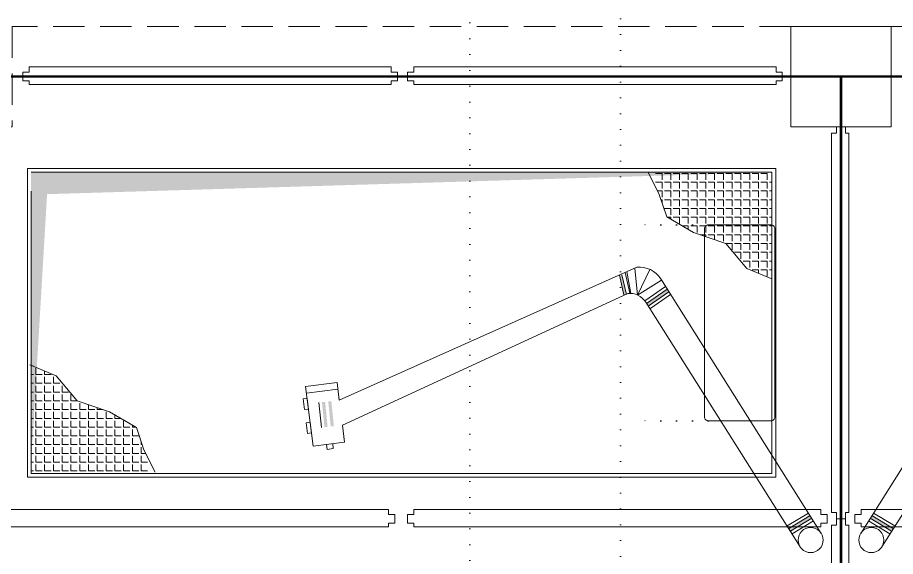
# Model space of a CAD drawing. Header units: metres. Extents: x -13933 to 152404, y -7861 to 21912.
# Drawn here: x 1644 to 2343, y 6048 to 6477 of the extents above; entities that cross this region are included whole.
import ezdxf

# ---------------------------------------------------------------- set-up
doc = ezdxf.new("R2010")
doc.units = ezdxf.units.M
doc.header["$LTSCALE"] = 100
doc.header["$MEASUREMENT"] = 0
for name, pattern in [('ACAD_ISO05W100', [33, 24, -3, 0, -3, 0, -3]), ('DOT2', [0.125, 0, -0.125]), ('HIDDEN', [0.375, 0.25, -0.125])]:
    doc.linetypes.add(name, pattern=pattern)
doc.layers.get('0').update_dxf_attribs({"color": 9, "lineweight": 9})
for name, color, linetype, lineweight in [('01', 9, 'Continuous', 9), ('06D', 9, 'Continuous', 9), ('10', 9, 'Continuous', 9), ('20', 9, 'DOT2', 9), ('bakırcı ekipman', 252, 'ACAD_ISO05W100', 9)]:
    doc.layers.add(name, color=color, linetype=linetype, lineweight=lineweight)

# ---------------------------------------------------------------- blocks, each defined once
blk = doc.blocks.new('p-kolon_80x80')
blk.add_lwpolyline([(-40, -40), (40, -40), (40, 40), (-40, 40)], close=True)
blk = doc.blocks.new('2.bod.sitatik')
at = {"layer": '01'}
blk.add_blockref('p-kolon_80x80', (2300, -2200), dxfattribs=at)
blk = doc.blocks.new('p-işyeri')
at = {"color": 0, "const_width": 2}
blk.add_lwpolyline([(200, 0), (200, 700), (-200, 700), (-200, 0)], close=True, dxfattribs=at)
blk = doc.blocks.new('p-mekanik_boyahane_mahal9')
for points in [[(124.49, 161.08), (122.49, 161.28), (118.82, 145.57), (120.83, 145.37)], [(124.49, 161.08), (122.49, 161.28), (118.82, 145.57), (120.83, 145.37)], [(101.69, 136.35), (103.01, 138.47), (86.46, 149.73), (85.13, 147.61)], [(101.69, 136.35), (103.01, 138.47), (86.46, 149.73), (85.13, 147.61)], [(-11.67, -43.07), (-10.35, -40.95), (-27.46, -30.6), (-28.79, -32.72)], [(-11.67, -43.07), (-10.35, -40.95), (-27.46, -30.6), (-28.79, -32.72)], [(-11.67, -43.07), (-10.35, -40.95), (-27.46, -30.6), (-28.79, -32.72)]]:
    blk.add_hatch(color=256).paths.add_polyline_path(points)
h = blk.add_hatch(color=256)
h.paths.add_polyline_path([(356.89, 40.18), (359.38, 39.93), (361.35, 59.83), (358.86, 60.08)])
h.paths.add_polyline_path([(351.91, 40.67), (354.4, 40.42), (356.37, 60.33), (353.88, 60.57)])
h = blk.add_hatch(color=256)
h.paths.add_polyline_path([(356.89, 40.18), (359.38, 39.93), (361.35, 59.83), (358.86, 60.08)])
h.paths.add_polyline_path([(351.91, 40.67), (354.4, 40.42), (356.37, 60.33), (353.88, 60.57)])
for p, q in [((0, 246), (596, 246)), ((0, 3), (0, 246)), ((596, 246), (596, 0)), ((3, 243), (593, 243)), ((3, 3), (3, 243)), ((6.73, 242.09), (6.73, 237.01)), ((6.73, 242.09), (11.81, 242.09)), ((13.72, 242.09), (13.72, 237.01)), ((13.72, 242.09), (18.8, 242.09)), ((20.7, 242.09), (20.7, 237.01)), ((20.7, 242.09), (25.78, 242.09)), ((27.69, 242.09), (27.69, 237.01)), ((27.69, 242.09), (32.77, 242.09)), ((34.67, 242.09), (34.67, 237.01)), ((34.67, 242.09), (39.75, 242.09)), ((41.66, 242.09), (41.66, 237.01)), ((41.66, 242.09), (46.74, 242.09)), ((48.64, 242.09), (48.64, 237.01)), ((48.64, 242.09), (53.72, 242.09)), ((55.63, 242.09), (55.63, 237.01)), ((55.63, 242.09), (60.71, 242.09)), ((62.61, 242.09), (62.61, 237.01)), ((62.61, 242.09), (67.69, 242.09)), ((69.6, 242.09), (69.6, 237.01)), ((69.6, 242.09), (74.68, 242.09)), ((76.58, 242.09), (76.58, 237.01)), ((76.58, 242.09), (81.66, 242.09)), ((83.57, 242.09), (83.57, 237.01)), ((83.57, 242.09), (88.65, 242.09)), ((90.55, 242.09), (90.55, 237.01)), ((90.55, 242.09), (95.63, 242.09)), ((101.69, 243), (92.77, 225.37)), ((3, 235.1), (4.83, 235.1)), ((6.73, 235.1), (6.73, 230.02)), ((6.73, 235.1), (11.81, 235.1)), ((13.72, 235.1), (13.72, 230.02)), ((13.72, 235.1), (18.8, 235.1)), ((20.7, 235.1), (20.7, 230.02)), ((20.7, 235.1), (25.78, 235.1)), ((27.69, 235.1), (27.69, 230.02)), ((27.69, 235.1), (32.77, 235.1)), ((34.67, 235.1), (34.67, 230.02)), ((34.67, 235.1), (39.75, 235.1)), ((41.66, 235.1), (41.66, 230.02)), ((41.66, 235.1), (46.74, 235.1)), ((48.64, 235.1), (48.64, 230.02)), ((48.64, 235.1), (53.72, 235.1)), ((55.63, 235.1), (55.63, 230.02)), ((55.63, 235.1), (60.71, 235.1)), ((62.61, 235.1), (62.61, 230.02)), ((62.61, 235.1), (67.69, 235.1)), ((69.6, 235.1), (69.6, 230.02)), ((69.6, 235.1), (74.68, 235.1)), ((76.58, 235.1), (76.58, 230.02)), ((76.58, 235.1), (81.66, 235.1)), ((83.57, 235.1), (83.57, 230.02)), ((83.57, 235.1), (88.65, 235.1)), ((90.55, 235.1), (90.55, 230.02)), ((90.55, 235.1), (95.63, 235.1)), ((3, 228.12), (4.83, 228.12)), ((6.73, 228.12), (6.73, 223.04)), ((6.73, 228.12), (11.81, 228.12)), ((13.72, 228.12), (13.72, 223.04)), ((13.72, 228.12), (18.8, 228.12)), ((20.7, 228.12), (20.7, 223.04)), ((20.7, 228.12), (25.78, 228.12)), ((27.69, 228.12), (27.69, 223.04)), ((27.69, 228.12), (32.77, 228.12)), ((34.67, 228.12), (34.67, 223.04)), ((34.67, 228.12), (39.75, 228.12)), ((41.66, 228.12), (41.66, 223.04)), ((41.66, 228.12), (46.74, 228.12)), ((48.64, 228.12), (48.64, 223.04)), ((48.64, 228.12), (53.72, 228.12)), ((55.63, 228.12), (55.63, 223.04)), ((55.63, 228.12), (60.71, 228.12)), ((62.61, 228.12), (62.61, 223.04)), ((62.61, 228.12), (67.69, 228.12)), ((69.6, 228.12), (69.6, 223.04)), ((69.6, 228.12), (74.68, 228.12)), ((76.58, 228.12), (76.58, 223.04)), ((76.58, 228.12), (81.66, 228.12)), ((83.57, 228.12), (83.57, 223.04)), ((83.57, 228.12), (88.65, 228.12)), ((92.77, 225.37), (86.77, 207.36)), ((90.55, 228.12), (90.55, 223.04)), ((90.55, 228.12), (94.23, 228.12)), ((593, 228), (593, 3)), ((3, 221.13), (4.83, 221.13)), ((6.73, 221.13), (6.73, 216.05)), ((6.73, 221.13), (11.81, 221.13)), ((13.72, 221.13), (13.72, 216.05)), ((13.72, 221.13), (18.8, 221.13)), ((20.7, 221.13), (20.7, 216.05)), ((20.7, 221.13), (25.78, 221.13)), ((27.69, 221.13), (27.69, 216.05)), ((27.69, 221.13), (32.77, 221.13)), ((34.67, 221.13), (34.67, 216.05)), ((34.67, 221.13), (39.75, 221.13)), ((41.66, 221.13), (41.66, 216.05)), ((41.66, 221.13), (46.74, 221.13)), ((48.64, 221.13), (48.64, 216.05)), ((48.64, 221.13), (53.72, 221.13)), ((55.63, 221.13), (55.63, 216.05)), ((55.63, 221.13), (60.71, 221.13)), ((62.61, 221.13), (62.61, 216.05)), ((62.61, 221.13), (67.69, 221.13)), ((69.6, 221.13), (69.6, 216.05)), ((69.6, 221.13), (74.68, 221.13)), ((76.58, 221.13), (76.58, 216.05)), ((76.58, 221.13), (81.66, 221.13)), ((83.57, 221.13), (83.57, 216.05)), ((83.57, 221.13), (88.65, 221.13)), ((90.55, 221.13), (90.55, 218.72)), ((90.55, 221.13), (91.36, 221.13)), ((3, 214.15), (4.83, 214.15)), ((6.73, 214.15), (6.73, 209.07)), ((6.73, 214.15), (11.81, 214.15)), ((13.72, 214.15), (13.72, 209.07)), ((13.72, 214.15), (18.8, 214.15)), ((20.7, 214.15), (20.7, 209.07)), ((20.7, 214.15), (25.78, 214.15)), ((27.69, 214.15), (27.69, 209.07)), ((27.69, 214.15), (32.77, 214.15)), ((34.67, 214.15), (34.67, 209.07)), ((34.67, 214.15), (39.75, 214.15)), ((41.66, 214.15), (41.66, 209.07)), ((41.66, 214.15), (46.74, 214.15)), ((48.64, 214.15), (48.64, 209.07)), ((48.64, 214.15), (53.72, 214.15)), ((55.63, 214.15), (55.63, 209.07)), ((55.63, 214.15), (60.71, 214.15)), ((62.61, 214.15), (62.61, 209.07)), ((62.61, 214.15), (67.69, 214.15)), ((69.6, 214.15), (69.6, 209.07)), ((69.6, 214.15), (74.68, 214.15)), ((76.58, 214.15), (76.58, 209.07)), ((76.58, 214.15), (81.66, 214.15)), ((83.57, 214.15), (83.57, 209.07)), ((83.57, 214.15), (88.65, 214.15)), ((3, 207.16), (4.83, 207.16)), ((6.73, 207.16), (6.73, 202.08)), ((6.73, 207.16), (11.81, 207.16)), ((13.72, 207.16), (13.72, 202.08)), ((13.72, 207.16), (18.8, 207.16)), ((20.7, 207.16), (20.7, 202.08)), ((20.7, 207.16), (25.78, 207.16)), ((27.69, 207.16), (27.69, 202.08)), ((27.69, 207.16), (32.77, 207.16)), ((34.67, 207.16), (34.67, 202.08)), ((34.67, 207.16), (39.75, 207.16)), ((41.66, 207.16), (41.66, 202.08)), ((41.66, 207.16), (46.74, 207.16)), ((48.64, 207.16), (48.64, 202.08)), ((48.64, 207.16), (53.72, 207.16)), ((55.63, 207.16), (55.63, 202.08)), ((55.63, 207.16), (60.71, 207.16)), ((62.61, 207.16), (62.61, 202.08)), ((62.61, 207.16), (67.69, 207.16)), ((86.77, 207.36), (65.34, 194.93)), ((69.6, 207.16), (69.6, 202.08)), ((69.6, 207.16), (74.68, 207.16)), ((76.58, 207.16), (76.58, 202.08)), ((76.58, 207.16), (81.66, 207.16)), ((83.57, 207.16), (83.57, 205.5)), ((83.57, 207.16), (86.42, 207.16)), ((3, 200.18), (4.83, 200.18)), ((6.73, 200.18), (6.73, 195.1)), ((6.73, 200.18), (11.81, 200.18)), ((13.72, 200.18), (13.72, 195.1)), ((13.72, 200.18), (18.8, 200.18)), ((20.7, 200.18), (20.7, 195.1)), ((20.7, 200.18), (25.78, 200.18)), ((27.69, 200.18), (27.69, 195.1)), ((27.69, 200.18), (32.77, 200.18)), ((34.67, 200.18), (34.67, 195.1)), ((34.67, 200.18), (39.75, 200.18)), ((41.66, 200.18), (41.66, 195.1)), ((41.66, 200.18), (46.74, 200.18)), ((48.64, 200.18), (48.64, 195.1)), ((48.64, 200.18), (53.72, 200.18)), ((55.63, 200.18), (55.63, 195.1)), ((55.63, 200.18), (60.71, 200.18)), ((62.61, 200.18), (62.61, 195.1)), ((62.61, 200.18), (67.69, 200.18)), ((69.6, 200.18), (69.6, 197.4)), ((69.6, 200.18), (74.39, 200.18)), ((3, 193.19), (4.83, 193.19)), ((6.73, 193.19), (6.73, 188.11)), ((6.73, 193.19), (11.81, 193.19)), ((13.72, 193.19), (13.72, 188.11)), ((13.72, 193.19), (18.8, 193.19)), ((20.7, 193.19), (20.7, 188.11)), ((20.7, 193.19), (25.78, 193.19)), ((27.69, 193.19), (27.69, 188.11)), ((27.69, 193.19), (32.77, 193.19)), ((34.67, 193.19), (34.67, 188.11)), ((34.67, 193.19), (39.75, 193.19)), ((65.34, 194.93), (39.63, 186.35)), ((41.66, 193.19), (41.66, 188.11)), ((41.66, 193.19), (46.74, 193.19)), ((48.64, 193.19), (48.64, 189.36)), ((48.64, 193.19), (53.72, 193.19)), ((55.63, 193.19), (55.63, 191.69)), ((55.63, 193.19), (60.13, 193.19)), ((3, 186.21), (4.83, 186.21)), ((6.73, 186.21), (6.73, 181.13)), ((6.73, 186.21), (11.81, 186.21)), ((13.72, 186.21), (13.72, 181.13)), ((13.72, 186.21), (18.8, 186.21)), ((20.7, 186.21), (20.7, 181.13)), ((20.7, 186.21), (25.78, 186.21)), ((39.63, 186.35), (22.91, 166.2)), ((27.69, 186.21), (27.69, 181.13)), ((27.69, 186.21), (32.77, 186.21)), ((34.67, 186.21), (34.67, 181.13)), ((34.67, 186.21), (39.5, 186.21)), ((3, 179.22), (4.83, 179.22)), ((6.73, 179.22), (6.73, 174.14)), ((6.73, 179.22), (11.81, 179.22)), ((13.72, 179.22), (13.72, 174.14)), ((13.72, 179.22), (18.8, 179.22)), ((20.7, 179.22), (20.7, 174.14)), ((20.7, 179.22), (25.78, 179.22)), ((27.69, 179.22), (27.69, 174.14)), ((27.69, 179.22), (32.77, 179.22)), ((3, 172.24), (4.83, 172.24)), ((6.73, 172.24), (6.73, 167.16)), ((6.73, 172.24), (11.81, 172.24)), ((13.72, 172.24), (13.72, 167.16)), ((13.72, 172.24), (18.8, 172.24)), ((20.7, 172.24), (20.7, 167.16)), ((20.7, 172.24), (25.78, 172.24)), ((27.69, 172.24), (27.69, 171.96)), ((27.69, 172.24), (27.92, 172.24)), ((22.91, 166.2), (3, 158.04)), ((3, 165.25), (4.83, 165.25)), ((6.73, 165.25), (6.73, 160.17)), ((6.73, 165.25), (11.81, 165.25)), ((13.72, 165.25), (13.72, 162.25)), ((13.72, 165.25), (18.8, 165.25)), ((110.02, 145.15), (100.26, 165.61)), ((110.02, 145.15), (100.26, 165.61)), ((110.02, 145.15), (112.3, 166.53)), ((110.02, 145.15), (112.3, 166.53)), ((110.63, 167.28), (347.62, 61.32)), ((110.63, 167.28), (347.62, 61.32)), ((115.29, 146.46), (118.45, 163.79)), ((115.29, 146.46), (118.45, 163.79)), ((116.2, 146.73), (120.02, 163.08)), ((116.2, 146.73), (120.02, 163.08)), ((118.82, 145.57), (122.49, 161.28)), ((118.82, 145.57), (122.49, 161.28)), ((120.83, 145.37), (124.49, 161.08)), ((120.83, 145.37), (124.49, 161.08)), ((-36.31, -44.78), (91.59, 158.06)), ((-36.31, -44.78), (91.59, 158.06)), ((110.02, 145.15), (91.01, 157.14)), ((110.02, 145.15), (91.01, 157.14)), ((101.69, 136.35), (85.13, 147.61)), ((101.69, 136.35), (85.13, 147.61)), ((103.01, 138.47), (86.46, 149.73)), ((103.01, 138.47), (86.46, 149.73)), ((104.33, 140.6), (87.78, 151.85)), ((104.33, 140.6), (87.78, 151.85)), ((100.36, 134.23), (83.81, 145.48)), ((100.36, 134.23), (83.81, 145.48)), ((117.8, 146.4), (345.15, 41.47)), ((117.8, 146.4), (345.15, 41.47)), ((-19.39, -55.45), (103.52, 139.49)), ((-19.39, -55.45), (103.52, 139.49)), ((573.06, 80.88), (593.97, 89.46)), ((582.25, 81.84), (582.25, 84.84)), ((589.24, 81.84), (589.24, 86.91)), ((592.97, 88.82), (591.5, 88.82)), ((556.35, 60.73), (573.06, 80.88)), ((575.27, 74.85), (575.27, 79.93)), ((582.25, 81.84), (577.17, 81.84)), ((582.25, 74.85), (582.25, 79.93)), ((589.24, 81.84), (584.16, 81.84)), ((589.24, 74.85), (589.24, 79.93)), ((592.97, 81.84), (591.14, 81.84)), ((347.62, 61.32), (349.37, 75.38)), ((347.62, 61.32), (349.37, 75.38)), ((348.71, 70.08), (373.74, 66.97)), ((348.71, 70.08), (373.74, 66.97)), ((349.37, 75.38), (374.4, 72.27)), ((349.37, 75.38), (374.4, 72.27)), ((374.4, 72.27), (368.49, 24.82)), ((374.4, 72.27), (368.49, 24.82)), ((568.28, 74.85), (568.06, 74.85)), ((568.28, 74.85), (568.28, 75.12)), ((568.28, 67.87), (568.28, 72.94)), ((575.27, 74.85), (570.19, 74.85)), ((575.27, 67.87), (575.27, 72.94)), ((582.25, 74.85), (577.17, 74.85)), ((582.25, 67.87), (582.25, 72.94)), ((589.24, 74.85), (584.16, 74.85)), ((589.24, 67.87), (589.24, 72.94)), ((592.97, 74.85), (591.14, 74.85)), ((561.3, 60.88), (561.3, 65.96)), ((568.28, 67.87), (563.2, 67.87)), ((568.28, 60.88), (568.28, 65.96)), ((575.27, 67.87), (570.19, 67.87)), ((575.27, 60.88), (575.27, 65.96)), ((582.25, 67.87), (577.17, 67.87)), ((582.25, 60.88), (582.25, 65.96)), ((589.24, 67.87), (584.16, 67.87)), ((589.24, 60.88), (589.24, 65.96)), ((592.97, 67.87), (591.14, 67.87)), ((363.84, 59.59), (361.86, 39.68)), ((363.84, 59.59), (361.86, 39.68)), ((530.63, 52.16), (556.35, 60.73)), ((547.33, 53.9), (547.33, 57.73)), ((554.31, 53.9), (554.31, 58.98)), ((561.3, 60.88), (556.47, 60.88)), ((561.3, 53.9), (561.3, 58.98)), ((568.28, 60.88), (563.2, 60.88)), ((568.28, 53.9), (568.28, 58.98)), ((575.27, 60.88), (570.19, 60.88)), ((575.27, 53.9), (575.27, 58.98)), ((582.25, 60.88), (577.17, 60.88)), ((582.25, 53.9), (582.25, 58.98)), ((589.24, 60.88), (584.16, 60.88)), ((589.24, 53.9), (589.24, 58.98)), ((592.97, 60.88), (591.14, 60.88)), ((509.2, 39.73), (530.63, 52.16)), ((526.37, 46.91), (526.37, 49.69)), ((533.36, 46.91), (533.36, 51.99)), ((540.34, 53.9), (535.84, 53.9)), ((540.34, 53.9), (540.34, 55.4)), ((540.34, 46.91), (540.34, 51.99)), ((547.33, 53.9), (542.25, 53.9)), ((547.33, 46.91), (547.33, 51.99)), ((554.31, 53.9), (549.23, 53.9)), ((554.31, 46.91), (554.31, 51.99)), ((561.3, 53.9), (556.22, 53.9)), ((561.3, 46.91), (561.3, 51.99)), ((568.28, 53.9), (563.2, 53.9)), ((568.28, 46.91), (568.28, 51.99)), ((575.27, 53.9), (570.19, 53.9)), ((575.27, 46.91), (575.27, 51.99)), ((582.25, 53.9), (577.17, 53.9)), ((582.25, 46.91), (582.25, 51.99)), ((589.24, 53.9), (584.16, 53.9)), ((589.24, 46.91), (589.24, 51.99)), ((592.97, 53.9), (591.14, 53.9)), ((519.39, 39.92), (519.39, 45.01)), ((526.37, 46.91), (521.59, 46.91)), ((526.37, 39.92), (526.37, 45.01)), ((533.36, 46.91), (528.28, 46.91)), ((533.36, 39.92), (533.36, 45.01)), ((540.34, 46.91), (535.26, 46.91)), ((540.34, 39.92), (540.34, 45.01)), ((547.33, 46.91), (542.25, 46.91)), ((547.33, 39.92), (547.33, 45.01)), ((554.31, 46.91), (549.23, 46.91)), ((554.31, 39.92), (554.31, 45.01)), ((561.3, 46.91), (556.22, 46.91)), ((561.3, 39.92), (561.3, 45.01)), ((568.28, 46.91), (563.2, 46.91)), ((568.28, 39.92), (568.28, 45.01)), ((575.27, 46.91), (570.19, 46.91)), ((575.27, 39.92), (575.27, 45.01)), ((582.25, 46.91), (577.17, 46.91)), ((582.25, 39.92), (582.25, 45.01)), ((589.24, 46.91), (584.16, 46.91)), ((589.24, 39.92), (589.24, 45.01)), ((592.97, 46.91), (591.14, 46.91)), ((343.47, 27.93), (345.15, 41.47)), ((343.47, 27.93), (345.15, 41.47)), ((503.2, 21.72), (509.2, 39.73)), ((512.4, 39.92), (509.55, 39.92)), ((512.4, 39.92), (512.4, 41.58)), ((512.4, 32.94), (512.4, 38.02)), ((519.39, 39.92), (514.31, 39.92)), ((519.39, 32.94), (519.39, 38.02)), ((526.37, 39.92), (521.29, 39.92)), ((526.37, 32.94), (526.37, 38.02)), ((533.36, 39.92), (528.28, 39.92)), ((533.36, 32.94), (533.36, 38.02)), ((540.34, 39.92), (535.26, 39.92)), ((540.34, 32.94), (540.34, 38.02)), ((547.33, 39.92), (542.25, 39.92)), ((547.33, 32.94), (547.33, 38.02)), ((554.31, 39.92), (549.23, 39.92)), ((554.31, 32.94), (554.31, 38.02)), ((561.3, 39.92), (556.22, 39.92)), ((561.3, 32.94), (561.3, 38.02)), ((568.28, 39.92), (563.2, 39.92)), ((568.28, 32.94), (568.28, 38.02)), ((575.27, 39.92), (570.19, 39.92)), ((575.27, 32.94), (575.27, 38.02)), ((582.25, 39.92), (577.17, 39.92)), ((582.25, 32.94), (582.25, 38.02)), ((589.24, 39.92), (584.16, 39.92)), ((589.24, 32.94), (589.24, 38.02)), ((592.97, 39.92), (591.14, 39.92)), ((505.42, 25.95), (505.42, 28.37)), ((512.4, 32.94), (507.32, 32.94)), ((512.4, 25.95), (512.4, 31.04)), ((519.39, 32.94), (514.31, 32.94)), ((519.39, 25.95), (519.39, 31.04)), ((526.37, 32.94), (521.29, 32.94)), ((526.37, 25.95), (526.37, 31.04)), ((533.36, 32.94), (528.28, 32.94)), ((533.36, 25.95), (533.36, 31.04)), ((540.34, 32.94), (535.26, 32.94)), ((540.34, 25.95), (540.34, 31.04)), ((547.33, 32.94), (542.25, 32.94)), ((547.33, 25.95), (547.33, 31.04)), ((554.31, 32.94), (549.23, 32.94)), ((554.31, 25.95), (554.31, 31.04)), ((561.3, 32.94), (556.22, 32.94)), ((561.3, 25.95), (561.3, 31.04)), ((568.28, 32.94), (563.2, 32.94)), ((568.28, 25.95), (568.28, 31.04)), ((575.27, 32.94), (570.19, 32.94)), ((575.27, 25.95), (575.27, 31.04)), ((582.25, 32.94), (577.17, 32.94)), ((582.25, 25.95), (582.25, 31.04)), ((589.24, 32.94), (584.16, 32.94)), ((589.24, 25.95), (589.24, 31.04)), ((592.97, 32.94), (591.14, 32.94)), ((368.49, 24.82), (343.47, 27.93)), ((368.49, 24.82), (343.47, 27.93)), ((352.82, 26.77), (352.33, 22.81)), ((352.82, 26.77), (352.33, 22.81)), ((357.26, 22.2), (352.33, 22.81)), ((357.26, 22.2), (352.33, 22.81)), ((357.75, 26.16), (357.26, 22.2)), ((357.75, 26.16), (357.26, 22.2)), ((494.28, 4.09), (503.2, 21.72)), ((505.42, 25.95), (504.61, 25.95)), ((505.42, 18.97), (505.42, 24.05)), ((512.4, 25.95), (507.32, 25.95)), ((512.4, 18.97), (512.4, 24.05)), ((519.39, 25.95), (514.31, 25.95)), ((519.39, 18.97), (519.39, 24.05)), ((526.37, 25.95), (521.29, 25.95)), ((526.37, 18.97), (526.37, 24.05)), ((533.36, 25.95), (528.28, 25.95)), ((533.36, 18.97), (533.36, 24.05)), ((540.34, 25.95), (535.26, 25.95)), ((540.34, 18.97), (540.34, 24.05)), ((547.33, 25.95), (542.25, 25.95)), ((547.33, 18.97), (547.33, 24.05)), ((554.31, 25.95), (549.23, 25.95)), ((554.31, 18.97), (554.31, 24.05)), ((561.3, 25.95), (556.22, 25.95)), ((561.3, 18.97), (561.3, 24.05)), ((568.28, 25.95), (563.2, 25.95)), ((568.28, 18.97), (568.28, 24.05)), ((575.27, 25.95), (570.19, 25.95)), ((575.27, 18.97), (575.27, 24.05)), ((582.25, 25.95), (577.17, 25.95)), ((582.25, 18.97), (582.25, 24.05)), ((589.24, 25.95), (584.16, 25.95)), ((589.24, 18.97), (589.24, 24.05)), ((592.97, 25.95), (591.14, 25.95)), ((505.42, 18.97), (501.74, 18.97)), ((505.42, 11.99), (505.42, 17.07)), ((512.4, 18.97), (507.32, 18.97)), ((512.4, 11.99), (512.4, 17.07)), ((519.39, 18.97), (514.31, 18.97)), ((519.39, 11.99), (519.39, 17.07)), ((526.37, 18.97), (521.29, 18.97)), ((526.37, 11.99), (526.37, 17.07)), ((533.36, 18.97), (528.28, 18.97)), ((533.36, 11.99), (533.36, 17.07)), ((540.34, 18.97), (535.26, 18.97)), ((540.34, 11.99), (540.34, 17.07)), ((547.33, 18.97), (542.25, 18.97)), ((547.33, 11.99), (547.33, 17.07)), ((554.31, 18.97), (549.23, 18.97)), ((554.31, 11.99), (554.31, 17.07)), ((561.3, 18.97), (556.22, 18.97)), ((561.3, 11.99), (561.3, 17.07)), ((568.28, 18.97), (563.2, 18.97)), ((568.28, 11.99), (568.28, 17.07)), ((575.27, 18.97), (570.19, 18.97)), ((575.27, 11.99), (575.27, 17.07)), ((582.25, 18.97), (577.17, 18.97)), ((582.25, 11.99), (582.25, 17.07)), ((589.24, 18.97), (584.16, 18.97)), ((589.24, 11.99), (589.24, 17.07)), ((592.97, 18.97), (591.14, 18.97)), ((505.42, 11.99), (500.34, 11.99)), ((505.42, 5), (505.42, 10.08)), ((512.4, 11.99), (507.32, 11.99)), ((512.4, 5), (512.4, 10.08)), ((519.39, 11.99), (514.31, 11.99)), ((519.39, 5), (519.39, 10.08)), ((526.37, 11.99), (521.29, 11.99)), ((526.37, 5), (526.37, 10.08)), ((533.36, 11.99), (528.28, 11.99)), ((533.36, 5), (533.36, 10.08)), ((540.34, 11.99), (535.26, 11.99)), ((540.34, 5), (540.34, 10.08)), ((547.33, 11.99), (542.25, 11.99)), ((547.33, 5), (547.33, 10.08)), ((554.31, 11.99), (549.23, 11.99)), ((554.31, 5), (554.31, 10.08)), ((561.3, 11.99), (556.22, 11.99)), ((561.3, 5), (561.3, 10.08)), ((568.28, 11.99), (563.2, 11.99)), ((568.28, 5), (568.28, 10.08)), ((575.27, 11.99), (570.19, 11.99)), ((575.27, 5), (575.27, 10.08)), ((582.25, 11.99), (577.17, 11.99)), ((582.25, 5), (582.25, 10.08)), ((589.24, 11.99), (584.16, 11.99)), ((589.24, 5), (589.24, 10.08)), ((592.97, 11.99), (591.14, 11.99)), ((505.42, 5), (500.34, 5)), ((512.4, 5), (507.32, 5)), ((519.39, 5), (514.31, 5)), ((526.37, 5), (521.29, 5)), ((533.36, 5), (528.28, 5)), ((540.34, 5), (535.26, 5)), ((547.33, 5), (542.25, 5)), ((554.31, 5), (549.23, 5)), ((561.3, 5), (556.22, 5)), ((568.28, 5), (563.2, 5)), ((575.27, 5), (570.19, 5)), ((582.25, 5), (577.17, 5)), ((589.24, 5), (584.16, 5)), ((592.97, 5), (591.14, 5)), ((-12.99, -45.19), (-30.11, -34.84)), ((-12.99, -45.19), (-30.11, -34.84)), ((-12.99, -45.19), (-30.11, -34.84)), ((-11.67, -43.07), (-28.79, -32.72)), ((-11.67, -43.07), (-28.79, -32.72)), ((-11.67, -43.07), (-28.79, -32.72)), ((-10.35, -40.95), (-27.46, -30.6)), ((-10.35, -40.95), (-27.46, -30.6)), ((-10.35, -40.95), (-27.46, -30.6)), ((-9.11, -38.77), (-26.06, -28.53)), ((-9.11, -38.77), (-26.06, -28.53)), ((-9.11, -38.77), (-26.06, -28.53))]:
    blk.add_line(p, q)
for points in [[(3, 243), (3, 3), (53.89, 3), (3, 3), (593, 3)], [(0, 3), (0, 0), (596, 0)]]:
    blk.add_lwpolyline(points)
for points in [[(373.22, 62.77), (372.17, 54.33), (375.3, 53.94), (376.35, 62.38)], [(373.22, 62.77), (372.17, 54.33), (375.3, 53.94), (376.35, 62.38)], [(370.85, 43.73), (369.8, 35.29), (372.93, 34.9), (373.98, 43.34)], [(370.85, 43.73), (369.8, 35.29), (372.93, 34.9), (373.98, 43.34)]]:
    blk.add_lwpolyline(points, close=True)
blk.add_circle((-27.83, -50.07), 10)
blk.add_circle((-27.83, -50.07), 10)
blk.add_circle((-27.83, -50.07), 10)
for centre, radius in [((108.51, 147.39), 20), ((108.51, 147.39), 20), ((116.21, 131.49), 15), ((116.21, 131.49), 15)]:
    blk.add_arc(centre, radius, 83.9062, 147.76696)
blk.add_solid([(3, 243), (593, 243), (580.29, 225.53), (593, 11)])
blk = doc.blocks.new('rf')
at = {"layer": 'bakırcı ekipman', "color": 0, "lineweight": 0}
for p, q in [((174820.42, -9265.6), (174802.78, -9274.52)), ((174802.78, -9274.52), (174784.78, -9280.52)), ((174798.55, -9276.74), (174796.14, -9276.74)), ((174798.55, -9276.74), (174798.55, -9275.93)), ((174805.53, -9276.74), (174800.45, -9276.74)), ((174805.53, -9276.74), (174805.53, -9273.06)), ((174812.52, -9276.74), (174807.44, -9276.74)), ((174812.52, -9276.74), (174812.52, -9271.66)), ((174819.5, -9276.74), (174814.42, -9276.74)), ((174819.5, -9276.74), (174819.5, -9271.66)), ((174784.78, -9280.52), (174772.35, -9301.95)), ((174784.58, -9283.72), (174782.92, -9283.72)), ((174784.58, -9283.72), (174784.58, -9280.87)), ((174791.56, -9283.72), (174786.48, -9283.72)), ((174791.56, -9283.72), (174791.56, -9278.64)), ((174798.55, -9283.72), (174793.47, -9283.72)), ((174798.55, -9283.72), (174798.55, -9278.64)), ((174805.53, -9283.72), (174800.45, -9283.72)), ((174805.53, -9283.72), (174805.53, -9278.64)), ((174812.52, -9283.72), (174807.44, -9283.72)), ((174812.52, -9283.72), (174812.52, -9278.64)), ((174819.5, -9283.72), (174814.42, -9283.72)), ((174819.5, -9283.72), (174819.5, -9278.64)), ((174784.58, -9290.71), (174779.5, -9290.71)), ((174784.58, -9290.71), (174784.58, -9285.63)), ((174791.56, -9290.71), (174786.48, -9290.71)), ((174791.56, -9290.71), (174791.56, -9285.63)), ((174798.55, -9290.71), (174793.47, -9290.71)), ((174798.55, -9290.71), (174798.55, -9285.63)), ((174805.53, -9290.71), (174800.45, -9290.71)), ((174805.53, -9290.71), (174805.53, -9285.63)), ((174812.52, -9290.71), (174807.44, -9290.71)), ((174812.52, -9290.71), (174812.52, -9285.63)), ((174819.5, -9290.71), (174814.42, -9290.71)), ((174819.5, -9290.71), (174819.5, -9285.63)), ((174777.59, -9297.69), (174774.82, -9297.69)), ((174777.59, -9297.69), (174777.59, -9292.91)), ((174784.58, -9297.69), (174779.5, -9297.69)), ((174784.58, -9297.69), (174784.58, -9292.61)), ((174791.56, -9297.69), (174786.48, -9297.69)), ((174791.56, -9297.69), (174791.56, -9292.61)), ((174798.55, -9297.69), (174793.47, -9297.69)), ((174798.55, -9297.69), (174798.55, -9292.61)), ((174805.53, -9297.69), (174800.45, -9297.69)), ((174805.53, -9297.69), (174805.53, -9292.61)), ((174812.52, -9297.69), (174807.44, -9297.69)), ((174812.52, -9297.69), (174812.52, -9292.61)), ((174819.5, -9297.69), (174814.42, -9297.69)), ((174819.5, -9297.69), (174819.5, -9292.61)), ((174772.35, -9301.95), (174763.77, -9327.67)), ((174777.59, -9304.68), (174772.51, -9304.68)), ((174777.59, -9304.68), (174777.59, -9299.6)), ((174784.58, -9304.68), (174779.5, -9304.68)), ((174784.58, -9304.68), (174784.58, -9299.6)), ((174791.56, -9304.68), (174786.48, -9304.68)), ((174791.56, -9304.68), (174791.56, -9299.6)), ((174798.55, -9304.68), (174793.47, -9304.68)), ((174798.55, -9304.68), (174798.55, -9299.6)), ((174805.53, -9304.68), (174800.45, -9304.68)), ((174805.53, -9304.68), (174805.53, -9299.6)), ((174812.52, -9304.68), (174807.44, -9304.68)), ((174812.52, -9304.68), (174812.52, -9299.6)), ((174819.5, -9304.68), (174814.42, -9304.68)), ((174819.5, -9304.68), (174819.5, -9299.6)), ((174770.61, -9311.66), (174769.11, -9311.66)), ((174770.61, -9311.66), (174770.61, -9307.16)), ((174777.59, -9311.66), (174772.51, -9311.66)), ((174777.59, -9311.66), (174777.59, -9306.58)), ((174784.58, -9311.66), (174779.5, -9311.66)), ((174784.58, -9311.66), (174784.58, -9306.58)), ((174791.56, -9311.66), (174786.48, -9311.66)), ((174791.56, -9311.66), (174791.56, -9306.58)), ((174798.55, -9311.66), (174793.47, -9311.66)), ((174798.55, -9311.66), (174798.55, -9306.58)), ((174805.53, -9311.66), (174800.45, -9311.66)), ((174805.53, -9311.66), (174805.53, -9306.58)), ((174812.52, -9311.66), (174807.44, -9311.66)), ((174812.52, -9311.66), (174812.52, -9306.58)), ((174819.5, -9311.66), (174814.42, -9311.66)), ((174819.5, -9311.66), (174819.5, -9306.58)), ((174770.61, -9318.65), (174766.78, -9318.65)), ((174770.61, -9318.65), (174770.61, -9313.57)), ((174777.59, -9318.65), (174772.51, -9318.65)), ((174777.59, -9318.65), (174777.59, -9313.57)), ((174784.58, -9318.65), (174779.5, -9318.65)), ((174784.58, -9318.65), (174784.58, -9313.57)), ((174791.56, -9318.65), (174786.48, -9318.65)), ((174791.56, -9318.65), (174791.56, -9313.57)), ((174798.55, -9318.65), (174793.47, -9318.65)), ((174798.55, -9318.65), (174798.55, -9313.57)), ((174805.53, -9318.65), (174800.45, -9318.65)), ((174805.53, -9318.65), (174805.53, -9313.57)), ((174812.52, -9318.65), (174807.44, -9318.65)), ((174812.52, -9318.65), (174812.52, -9313.57)), ((174819.5, -9318.65), (174814.42, -9318.65)), ((174819.5, -9318.65), (174819.5, -9313.57)), ((174770.61, -9325.63), (174765.53, -9325.63)), ((174770.61, -9325.63), (174770.61, -9320.55)), ((174777.59, -9325.63), (174772.51, -9325.63)), ((174777.59, -9325.63), (174777.59, -9320.55)), ((174784.58, -9325.63), (174779.5, -9325.63)), ((174784.58, -9325.63), (174784.58, -9320.55)), ((174791.56, -9325.63), (174786.48, -9325.63)), ((174791.56, -9325.63), (174791.56, -9320.55)), ((174798.55, -9325.63), (174793.47, -9325.63)), ((174798.55, -9325.63), (174798.55, -9320.55)), ((174805.53, -9325.63), (174800.45, -9325.63)), ((174805.53, -9325.63), (174805.53, -9320.55)), ((174812.52, -9325.63), (174807.44, -9325.63)), ((174812.52, -9325.63), (174812.52, -9320.55)), ((174819.5, -9325.63), (174814.42, -9325.63)), ((174819.5, -9325.63), (174819.5, -9320.55)), ((174763.77, -9327.67), (174743.62, -9344.38)), ((174763.62, -9332.62), (174758.54, -9332.62)), ((174763.62, -9332.62), (174763.62, -9327.79)), ((174770.61, -9332.62), (174765.53, -9332.62)), ((174770.61, -9332.62), (174770.61, -9327.54)), ((174777.59, -9332.62), (174772.51, -9332.62)), ((174777.59, -9332.62), (174777.59, -9327.54)), ((174784.58, -9332.62), (174779.5, -9332.62)), ((174784.58, -9332.62), (174784.58, -9327.54)), ((174791.56, -9332.62), (174786.48, -9332.62)), ((174791.56, -9332.62), (174791.56, -9327.54)), ((174798.55, -9332.62), (174793.47, -9332.62)), ((174798.55, -9332.62), (174798.55, -9327.54)), ((174805.53, -9332.62), (174800.45, -9332.62)), ((174805.53, -9332.62), (174805.53, -9327.54)), ((174812.52, -9332.62), (174807.44, -9332.62)), ((174812.52, -9332.62), (174812.52, -9327.54)), ((174819.5, -9332.62), (174814.42, -9332.62)), ((174819.5, -9332.62), (174819.5, -9327.54)), ((174749.65, -9339.6), (174749.38, -9339.6)), ((174749.65, -9339.6), (174749.65, -9339.38)), ((174756.64, -9339.6), (174751.56, -9339.6)), ((174756.64, -9339.6), (174756.64, -9334.52)), ((174763.62, -9339.6), (174758.54, -9339.6)), ((174763.62, -9339.6), (174763.62, -9334.52)), ((174770.61, -9339.6), (174765.53, -9339.6)), ((174770.61, -9339.6), (174770.61, -9334.52)), ((174777.59, -9339.6), (174772.51, -9339.6)), ((174777.59, -9339.6), (174777.59, -9334.52)), ((174784.58, -9339.6), (174779.5, -9339.6)), ((174784.58, -9339.6), (174784.58, -9334.52)), ((174791.56, -9339.6), (174786.48, -9339.6)), ((174791.56, -9339.6), (174791.56, -9334.52)), ((174798.55, -9339.6), (174793.47, -9339.6)), ((174798.55, -9339.6), (174798.55, -9334.52)), ((174805.53, -9339.6), (174800.45, -9339.6)), ((174805.53, -9339.6), (174805.53, -9334.52)), ((174812.52, -9339.6), (174807.44, -9339.6)), ((174812.52, -9339.6), (174812.52, -9334.52)), ((174819.5, -9339.6), (174814.42, -9339.6)), ((174819.5, -9339.6), (174819.5, -9334.52)), ((174743.62, -9344.38), (174735.05, -9365.29)), ((174749.65, -9346.59), (174744.57, -9346.59)), ((174749.65, -9346.59), (174749.65, -9341.51)), ((174756.64, -9346.59), (174751.56, -9346.59)), ((174756.64, -9346.59), (174756.64, -9341.51)), ((174763.62, -9346.59), (174758.54, -9346.59)), ((174763.62, -9346.59), (174763.62, -9341.51)), ((174770.61, -9346.59), (174765.53, -9346.59)), ((174770.61, -9346.59), (174770.61, -9341.51)), ((174777.59, -9346.59), (174772.51, -9346.59)), ((174777.59, -9346.59), (174777.59, -9341.51)), ((174784.58, -9346.59), (174779.5, -9346.59)), ((174784.58, -9346.59), (174784.58, -9341.51)), ((174791.56, -9346.59), (174786.48, -9346.59)), ((174791.56, -9346.59), (174791.56, -9341.51)), ((174798.55, -9346.59), (174793.47, -9346.59)), ((174798.55, -9346.59), (174798.55, -9341.51)), ((174805.53, -9346.59), (174800.45, -9346.59)), ((174805.53, -9346.59), (174805.53, -9341.51)), ((174812.52, -9346.59), (174807.44, -9346.59)), ((174812.52, -9346.59), (174812.52, -9341.51)), ((174819.5, -9346.59), (174814.42, -9346.59)), ((174819.5, -9346.59), (174819.5, -9341.51)), ((174742.67, -9353.57), (174739.66, -9353.57)), ((174742.67, -9353.57), (174742.67, -9348.49)), ((174749.65, -9353.57), (174744.57, -9353.57)), ((174749.65, -9353.57), (174749.65, -9348.49)), ((174756.64, -9353.57), (174751.56, -9353.57)), ((174756.64, -9353.57), (174756.64, -9348.49)), ((174763.62, -9353.57), (174758.54, -9353.57)), ((174763.62, -9353.57), (174763.62, -9348.49)), ((174770.61, -9353.57), (174765.53, -9353.57)), ((174770.61, -9353.57), (174770.61, -9348.49)), ((174777.59, -9353.57), (174772.51, -9353.57)), ((174777.59, -9353.57), (174777.59, -9348.49)), ((174784.58, -9353.57), (174779.5, -9353.57)), ((174784.58, -9353.57), (174784.58, -9348.49)), ((174791.56, -9353.57), (174786.48, -9353.57)), ((174791.56, -9353.57), (174791.56, -9348.49)), ((174798.55, -9353.57), (174793.47, -9353.57)), ((174798.55, -9353.57), (174798.55, -9348.49)), ((174805.53, -9353.57), (174800.45, -9353.57)), ((174805.53, -9353.57), (174805.53, -9348.49)), ((174812.52, -9353.57), (174807.44, -9353.57)), ((174812.52, -9353.57), (174812.52, -9348.49)), ((174819.5, -9353.57), (174814.42, -9353.57)), ((174819.5, -9353.57), (174819.5, -9348.49)), ((174742.67, -9360.56), (174737.59, -9360.56)), ((174742.67, -9360.56), (174742.67, -9355.48)), ((174749.65, -9360.56), (174744.57, -9360.56)), ((174749.65, -9360.56), (174749.65, -9355.48)), ((174756.64, -9360.56), (174751.56, -9360.56)), ((174756.64, -9360.56), (174756.64, -9355.48)), ((174763.62, -9360.56), (174758.54, -9360.56)), ((174763.62, -9360.56), (174763.62, -9355.48)), ((174770.61, -9360.56), (174765.53, -9360.56)), ((174770.61, -9360.56), (174770.61, -9355.48)), ((174777.59, -9360.56), (174772.51, -9360.56)), ((174777.59, -9360.56), (174777.59, -9355.48)), ((174784.58, -9360.56), (174779.5, -9360.56)), ((174784.58, -9360.56), (174784.58, -9355.48)), ((174791.56, -9360.56), (174786.48, -9360.56)), ((174791.56, -9360.56), (174791.56, -9355.48)), ((174798.55, -9360.56), (174793.47, -9360.56)), ((174798.55, -9360.56), (174798.55, -9355.48)), ((174805.53, -9360.56), (174800.45, -9360.56)), ((174805.53, -9360.56), (174805.53, -9355.48)), ((174812.52, -9360.56), (174807.44, -9360.56)), ((174812.52, -9360.56), (174812.52, -9355.48)), ((174819.5, -9360.56), (174814.42, -9360.56)), ((174819.5, -9360.56), (174819.5, -9355.48)), ((174735.68, -9364.29), (174735.68, -9362.82)), ((174742.67, -9364.29), (174742.67, -9362.46)), ((174749.65, -9364.29), (174749.65, -9362.46)), ((174756.64, -9364.29), (174756.64, -9362.46)), ((174763.62, -9364.29), (174763.62, -9362.46)), ((174770.61, -9364.29), (174770.61, -9362.46)), ((174777.59, -9364.29), (174777.59, -9362.46)), ((174784.58, -9364.29), (174784.58, -9362.46)), ((174791.56, -9364.29), (174791.56, -9362.46)), ((174798.55, -9364.29), (174798.55, -9362.46)), ((174805.53, -9364.29), (174805.53, -9362.46)), ((174812.52, -9364.29), (174812.52, -9362.46)), ((174819.5, -9364.29), (174819.5, -9362.46))]:
    blk.add_line(p, q, dxfattribs=at)
blk = doc.blocks.new('p-mekanik_boyahane_mahal05')
for points in [[(471.51, 161.08), (473.51, 161.28), (477.18, 145.57), (475.17, 145.37)], [(471.51, 161.08), (473.51, 161.28), (477.18, 145.57), (475.17, 145.37)], [(494.31, 136.35), (492.99, 138.47), (509.54, 149.73), (510.87, 147.61)], [(494.31, 136.35), (492.99, 138.47), (509.54, 149.73), (510.87, 147.61)], [(607.67, -43.07), (606.35, -40.95), (623.46, -30.6), (624.79, -32.72)], [(607.67, -43.07), (606.35, -40.95), (623.46, -30.6), (624.79, -32.72)], [(607.67, -43.07), (606.35, -40.95), (623.46, -30.6), (624.79, -32.72)]]:
    blk.add_hatch(color=256).paths.add_polyline_path(points)
h = blk.add_hatch(color=256)
h.paths.add_polyline_path([(239.11, 40.18), (236.62, 39.93), (234.65, 59.83), (237.14, 60.08)])
h.paths.add_polyline_path([(244.09, 40.67), (241.6, 40.42), (239.63, 60.33), (242.12, 60.57)])
h = blk.add_hatch(color=256)
h.paths.add_polyline_path([(239.11, 40.18), (236.62, 39.93), (234.65, 59.83), (237.14, 60.08)])
h.paths.add_polyline_path([(244.09, 40.67), (241.6, 40.42), (239.63, 60.33), (242.12, 60.57)])
for p, q in [((596, 246), (0, 246)), ((0, 246), (0, 0)), ((596, 3), (596, 246)), ((593, 243), (3, 243)), ((494.31, 243), (503.23, 225.37)), ((505.45, 242.09), (500.37, 242.09)), ((505.45, 242.09), (505.45, 237.01)), ((512.43, 242.09), (507.35, 242.09)), ((512.43, 242.09), (512.43, 237.01)), ((519.42, 242.09), (514.34, 242.09)), ((519.42, 242.09), (519.42, 237.01)), ((526.4, 242.09), (521.32, 242.09)), ((526.4, 242.09), (526.4, 237.01)), ((533.39, 242.09), (528.31, 242.09)), ((533.39, 242.09), (533.39, 237.01)), ((540.37, 242.09), (535.29, 242.09)), ((540.37, 242.09), (540.37, 237.01)), ((547.36, 242.09), (542.28, 242.09)), ((547.36, 242.09), (547.36, 237.01)), ((554.34, 242.09), (549.26, 242.09)), ((554.34, 242.09), (554.34, 237.01)), ((561.33, 242.09), (556.25, 242.09)), ((561.33, 242.09), (561.33, 237.01)), ((568.31, 242.09), (563.23, 242.09)), ((568.31, 242.09), (568.31, 237.01)), ((575.3, 242.09), (570.22, 242.09)), ((575.3, 242.09), (575.3, 237.01)), ((582.28, 242.09), (577.2, 242.09)), ((582.28, 242.09), (582.28, 237.01)), ((589.27, 242.09), (584.19, 242.09)), ((589.27, 242.09), (589.27, 237.01)), ((593, 3), (593, 243)), ((505.45, 235.1), (500.37, 235.1)), ((505.45, 235.1), (505.45, 230.02)), ((512.43, 235.1), (507.35, 235.1)), ((512.43, 235.1), (512.43, 230.02)), ((519.42, 235.1), (514.34, 235.1)), ((519.42, 235.1), (519.42, 230.02)), ((526.4, 235.1), (521.32, 235.1)), ((526.4, 235.1), (526.4, 230.02)), ((533.39, 235.1), (528.31, 235.1)), ((533.39, 235.1), (533.39, 230.02)), ((540.37, 235.1), (535.29, 235.1)), ((540.37, 235.1), (540.37, 230.02)), ((547.36, 235.1), (542.28, 235.1)), ((547.36, 235.1), (547.36, 230.02)), ((554.34, 235.1), (549.26, 235.1)), ((554.34, 235.1), (554.34, 230.02)), ((561.33, 235.1), (556.25, 235.1)), ((561.33, 235.1), (561.33, 230.02)), ((568.31, 235.1), (563.23, 235.1)), ((568.31, 235.1), (568.31, 230.02)), ((575.3, 235.1), (570.22, 235.1)), ((575.3, 235.1), (575.3, 230.02)), ((582.28, 235.1), (577.2, 235.1)), ((582.28, 235.1), (582.28, 230.02)), ((589.27, 235.1), (584.19, 235.1)), ((589.27, 235.1), (589.27, 230.02)), ((593, 235.1), (591.17, 235.1)), ((3, 228), (3, 3)), ((505.45, 228.12), (501.77, 228.12)), ((503.23, 225.37), (509.23, 207.36)), ((505.45, 228.12), (505.45, 223.04)), ((512.43, 228.12), (507.35, 228.12)), ((512.43, 228.12), (512.43, 223.04)), ((519.42, 228.12), (514.34, 228.12)), ((519.42, 228.12), (519.42, 223.04)), ((526.4, 228.12), (521.32, 228.12)), ((526.4, 228.12), (526.4, 223.04)), ((533.39, 228.12), (528.31, 228.12)), ((533.39, 228.12), (533.39, 223.04)), ((540.37, 228.12), (535.29, 228.12)), ((540.37, 228.12), (540.37, 223.04)), ((547.36, 228.12), (542.28, 228.12)), ((547.36, 228.12), (547.36, 223.04)), ((554.34, 228.12), (549.26, 228.12)), ((554.34, 228.12), (554.34, 223.04)), ((561.33, 228.12), (556.25, 228.12)), ((561.33, 228.12), (561.33, 223.04)), ((568.31, 228.12), (563.23, 228.12)), ((568.31, 228.12), (568.31, 223.04)), ((575.3, 228.12), (570.22, 228.12)), ((575.3, 228.12), (575.3, 223.04)), ((582.28, 228.12), (577.2, 228.12)), ((582.28, 228.12), (582.28, 223.04)), ((589.27, 228.12), (584.19, 228.12)), ((589.27, 228.12), (589.27, 223.04)), ((593, 228.12), (591.17, 228.12)), ((505.45, 221.13), (504.64, 221.13)), ((505.45, 221.13), (505.45, 218.72)), ((512.43, 221.13), (507.35, 221.13)), ((512.43, 221.13), (512.43, 216.05)), ((519.42, 221.13), (514.34, 221.13)), ((519.42, 221.13), (519.42, 216.05)), ((526.4, 221.13), (521.32, 221.13)), ((526.4, 221.13), (526.4, 216.05)), ((533.39, 221.13), (528.31, 221.13)), ((533.39, 221.13), (533.39, 216.05)), ((540.37, 221.13), (535.29, 221.13)), ((540.37, 221.13), (540.37, 216.05)), ((547.36, 221.13), (542.28, 221.13)), ((547.36, 221.13), (547.36, 216.05)), ((554.34, 221.13), (549.26, 221.13)), ((554.34, 221.13), (554.34, 216.05)), ((561.33, 221.13), (556.25, 221.13)), ((561.33, 221.13), (561.33, 216.05)), ((568.31, 221.13), (563.23, 221.13)), ((568.31, 221.13), (568.31, 216.05)), ((575.3, 221.13), (570.22, 221.13)), ((575.3, 221.13), (575.3, 216.05)), ((582.28, 221.13), (577.2, 221.13)), ((582.28, 221.13), (582.28, 216.05)), ((589.27, 221.13), (584.19, 221.13)), ((589.27, 221.13), (589.27, 216.05)), ((593, 221.13), (591.17, 221.13)), ((512.43, 214.15), (507.35, 214.15)), ((512.43, 214.15), (512.43, 209.07)), ((519.42, 214.15), (514.34, 214.15)), ((519.42, 214.15), (519.42, 209.07)), ((526.4, 214.15), (521.32, 214.15)), ((526.4, 214.15), (526.4, 209.07)), ((533.39, 214.15), (528.31, 214.15)), ((533.39, 214.15), (533.39, 209.07)), ((540.37, 214.15), (535.29, 214.15)), ((540.37, 214.15), (540.37, 209.07)), ((547.36, 214.15), (542.28, 214.15)), ((547.36, 214.15), (547.36, 209.07)), ((554.34, 214.15), (549.26, 214.15)), ((554.34, 214.15), (554.34, 209.07)), ((561.33, 214.15), (556.25, 214.15)), ((561.33, 214.15), (561.33, 209.07)), ((568.31, 214.15), (563.23, 214.15)), ((568.31, 214.15), (568.31, 209.07)), ((575.3, 214.15), (570.22, 214.15)), ((575.3, 214.15), (575.3, 209.07)), ((582.28, 214.15), (577.2, 214.15)), ((582.28, 214.15), (582.28, 209.07)), ((589.27, 214.15), (584.19, 214.15)), ((589.27, 214.15), (589.27, 209.07)), ((593, 214.15), (591.17, 214.15)), ((509.23, 207.36), (530.66, 194.93)), ((512.43, 207.16), (509.58, 207.16)), ((512.43, 207.16), (512.43, 205.5)), ((519.42, 207.16), (514.34, 207.16)), ((519.42, 207.16), (519.42, 202.08)), ((526.4, 207.16), (521.32, 207.16)), ((526.4, 207.16), (526.4, 202.08)), ((533.39, 207.16), (528.31, 207.16)), ((533.39, 207.16), (533.39, 202.08)), ((540.37, 207.16), (535.29, 207.16)), ((540.37, 207.16), (540.37, 202.08)), ((547.36, 207.16), (542.28, 207.16)), ((547.36, 207.16), (547.36, 202.08)), ((554.34, 207.16), (549.26, 207.16)), ((554.34, 207.16), (554.34, 202.08)), ((561.33, 207.16), (556.25, 207.16)), ((561.33, 207.16), (561.33, 202.08)), ((568.31, 207.16), (563.23, 207.16)), ((568.31, 207.16), (568.31, 202.08)), ((575.3, 207.16), (570.22, 207.16)), ((575.3, 207.16), (575.3, 202.08)), ((582.28, 207.16), (577.2, 207.16)), ((582.28, 207.16), (582.28, 202.08)), ((589.27, 207.16), (584.19, 207.16)), ((589.27, 207.16), (589.27, 202.08)), ((593, 207.16), (591.17, 207.16)), ((526.4, 200.18), (521.61, 200.18)), ((526.4, 200.18), (526.4, 197.4)), ((533.39, 200.18), (528.31, 200.18)), ((533.39, 200.18), (533.39, 195.1)), ((540.37, 200.18), (535.29, 200.18)), ((540.37, 200.18), (540.37, 195.1)), ((547.36, 200.18), (542.28, 200.18)), ((547.36, 200.18), (547.36, 195.1)), ((554.34, 200.18), (549.26, 200.18)), ((554.34, 200.18), (554.34, 195.1)), ((561.33, 200.18), (556.25, 200.18)), ((561.33, 200.18), (561.33, 195.1)), ((568.31, 200.18), (563.23, 200.18)), ((568.31, 200.18), (568.31, 195.1)), ((575.3, 200.18), (570.22, 200.18)), ((575.3, 200.18), (575.3, 195.1)), ((582.28, 200.18), (577.2, 200.18)), ((582.28, 200.18), (582.28, 195.1)), ((589.27, 200.18), (584.19, 200.18)), ((589.27, 200.18), (589.27, 195.1)), ((593, 200.18), (591.17, 200.18)), ((530.66, 194.93), (556.37, 186.35)), ((540.37, 193.19), (535.87, 193.19)), ((540.37, 193.19), (540.37, 191.69)), ((547.36, 193.19), (542.28, 193.19)), ((547.36, 193.19), (547.36, 189.36)), ((554.34, 193.19), (549.26, 193.19)), ((554.34, 193.19), (554.34, 188.11)), ((561.33, 193.19), (556.25, 193.19)), ((561.33, 193.19), (561.33, 188.11)), ((568.31, 193.19), (563.23, 193.19)), ((568.31, 193.19), (568.31, 188.11)), ((575.3, 193.19), (570.22, 193.19)), ((575.3, 193.19), (575.3, 188.11)), ((582.28, 193.19), (577.2, 193.19)), ((582.28, 193.19), (582.28, 188.11)), ((589.27, 193.19), (584.19, 193.19)), ((589.27, 193.19), (589.27, 188.11)), ((593, 193.19), (591.17, 193.19)), ((556.37, 186.35), (573.09, 166.2)), ((561.33, 186.21), (556.5, 186.21)), ((561.33, 186.21), (561.33, 181.13)), ((568.31, 186.21), (563.23, 186.21)), ((568.31, 186.21), (568.31, 181.13)), ((575.3, 186.21), (570.22, 186.21)), ((575.3, 186.21), (575.3, 181.13)), ((582.28, 186.21), (577.2, 186.21)), ((582.28, 186.21), (582.28, 181.13)), ((589.27, 186.21), (584.19, 186.21)), ((589.27, 186.21), (589.27, 181.13)), ((593, 186.21), (591.17, 186.21)), ((568.31, 179.22), (563.23, 179.22)), ((568.31, 179.22), (568.31, 174.14)), ((575.3, 179.22), (570.22, 179.22)), ((575.3, 179.22), (575.3, 174.14)), ((582.28, 179.22), (577.2, 179.22)), ((582.28, 179.22), (582.28, 174.14)), ((589.27, 179.22), (584.19, 179.22)), ((589.27, 179.22), (589.27, 174.14)), ((593, 179.22), (591.17, 179.22)), ((568.31, 172.24), (568.08, 172.24)), ((568.31, 172.24), (568.31, 171.96)), ((575.3, 172.24), (570.22, 172.24)), ((575.3, 172.24), (575.3, 167.16)), ((582.28, 172.24), (577.2, 172.24)), ((582.28, 172.24), (582.28, 167.16)), ((589.27, 172.24), (584.19, 172.24)), ((589.27, 172.24), (589.27, 167.16)), ((593, 172.24), (591.17, 172.24)), ((485.37, 167.28), (248.38, 61.32)), ((485.37, 167.28), (248.38, 61.32)), ((475.17, 145.37), (471.51, 161.08)), ((475.17, 145.37), (471.51, 161.08)), ((477.18, 145.57), (473.51, 161.28)), ((477.18, 145.57), (473.51, 161.28)), ((479.8, 146.73), (475.98, 163.08)), ((479.8, 146.73), (475.98, 163.08)), ((480.71, 146.46), (477.55, 163.79)), ((480.71, 146.46), (477.55, 163.79)), ((485.98, 145.15), (483.7, 166.53)), ((485.98, 145.15), (483.7, 166.53)), ((485.98, 145.15), (495.74, 165.61)), ((485.98, 145.15), (495.74, 165.61)), ((573.09, 166.2), (593, 158.04)), ((582.28, 165.25), (577.2, 165.25)), ((582.28, 165.25), (582.28, 162.25)), ((589.27, 165.25), (584.19, 165.25)), ((589.27, 165.25), (589.27, 160.17)), ((593, 165.25), (591.17, 165.25)), ((485.98, 145.15), (504.99, 157.14)), ((485.98, 145.15), (504.99, 157.14)), ((632.31, -44.78), (504.41, 158.06)), ((632.31, -44.78), (504.41, 158.06)), ((491.67, 140.6), (508.22, 151.85)), ((491.67, 140.6), (508.22, 151.85)), ((492.99, 138.47), (509.54, 149.73)), ((492.99, 138.47), (509.54, 149.73)), ((494.31, 136.35), (510.87, 147.61)), ((494.31, 136.35), (510.87, 147.61)), ((478.2, 146.4), (250.85, 41.47)), ((478.2, 146.4), (250.85, 41.47)), ((495.64, 134.23), (512.19, 145.48)), ((495.64, 134.23), (512.19, 145.48)), ((615.39, -55.45), (492.48, 139.49)), ((615.39, -55.45), (492.48, 139.49)), ((246.63, 75.38), (221.6, 72.27)), ((246.63, 75.38), (221.6, 72.27)), ((221.6, 72.27), (227.51, 24.82)), ((221.6, 72.27), (227.51, 24.82)), ((247.29, 70.08), (222.26, 66.97)), ((247.29, 70.08), (222.26, 66.97)), ((248.38, 61.32), (246.63, 75.38)), ((248.38, 61.32), (246.63, 75.38)), ((232.16, 59.59), (234.14, 39.68)), ((232.16, 59.59), (234.14, 39.68)), ((252.53, 27.93), (250.85, 41.47)), ((252.53, 27.93), (250.85, 41.47)), ((227.51, 24.82), (252.53, 27.93)), ((227.51, 24.82), (252.53, 27.93)), ((238.25, 26.16), (238.74, 22.2)), ((238.25, 26.16), (238.74, 22.2)), ((238.74, 22.2), (243.67, 22.81)), ((238.74, 22.2), (243.67, 22.81)), ((243.18, 26.77), (243.67, 22.81)), ((243.18, 26.77), (243.67, 22.81)), ((605.11, -38.77), (622.06, -28.53)), ((605.11, -38.77), (622.06, -28.53)), ((605.11, -38.77), (622.06, -28.53)), ((606.35, -40.95), (623.46, -30.6)), ((606.35, -40.95), (623.46, -30.6)), ((606.35, -40.95), (623.46, -30.6)), ((607.67, -43.07), (624.79, -32.72)), ((607.67, -43.07), (624.79, -32.72)), ((607.67, -43.07), (624.79, -32.72)), ((608.99, -45.19), (626.11, -34.84)), ((608.99, -45.19), (626.11, -34.84)), ((608.99, -45.19), (626.11, -34.84))]:
    blk.add_line(p, q)
for points in [[(593, 243), (593, 3), (542.11, 3), (593, 3), (3, 3)], [(596, 3), (596, 0), (0, 0)]]:
    blk.add_lwpolyline(points)
for points in [[(222.78, 62.77), (223.83, 54.33), (220.7, 53.94), (219.65, 62.38)], [(222.78, 62.77), (223.83, 54.33), (220.7, 53.94), (219.65, 62.38)], [(225.15, 43.73), (226.2, 35.29), (223.07, 34.9), (222.02, 43.34)], [(225.15, 43.73), (226.2, 35.29), (223.07, 34.9), (222.02, 43.34)]]:
    blk.add_lwpolyline(points, close=True)
blk.add_circle((623.83, -50.07), 10)
blk.add_circle((623.83, -50.07), 10)
blk.add_circle((623.83, -50.07), 10)
for centre, radius in [((487.49, 147.39), 20), ((487.49, 147.39), 20), ((479.79, 131.49), 15), ((479.79, 131.49), 15)]:
    blk.add_arc(centre, radius, 32.23304, 96.0938)
blk.add_solid([(593, 243), (3, 243), (15.71, 225.53), (3, 11)])
at = {"rotation": 270}
blk.add_blockref('rf', (9367.32, 174824.5), dxfattribs=at)
blk = doc.blocks.new('2.bod.Mimari')
at = {"layer": '06D', "linetype": 'DOT2'}
for points in [[(1100, -4330, 0.163259), (1100, -4330), (1100, -2250, -0.414214), (1700, -1650), (2900, -1650, -0.414214), (3500, -2250), (3500, -4330), (3500, -4330)], [(2214.39, -1748.97, 0.414214), (2124.39, -1838.97), (2124.39, -3732.3), (2004.39, -3732.3), (2004.39, -1838.97)], [(1400, -4180), (1400, -4180, 0.375038), (1400, -4180), (1400, -2250, -0.414214), (1700, -1950), (2900, -1950, -0.414214), (3200, -2250), (3200, -4330, -0.414214), (3200, -4330), (3200, -4330)]]:
    blk.add_lwpolyline(points, format="xyb", dxfattribs=at)
at = {"layer": '06D'}
for points in [[(1946.85, -2196.5), (1941.85, -2196.5), (1941.85, -2192.36), (1653.37, -2192.36), (1653.37, -2196.5), (1648.37, -2196.5), (1648.37, -2203.5), (1653.37, -2203.5), (1653.37, -2206.36), (1941.85, -2206.36), (1941.85, -2203.5), (1946.85, -2203.5)], [(1954.78, -2196.5), (1959.78, -2196.5), (1959.78, -2192.36), (2248.26, -2192.36), (2248.26, -2196.5), (2253.26, -2196.5), (2253.26, -2203.5), (2248.26, -2203.5), (2248.26, -2206.36), (1959.78, -2206.36), (1959.78, -2203.5), (1954.78, -2203.5)], [(2296.5, -2552.5), (2296.5, -2547.5), (2292.36, -2547.5), (2292.36, -2245), (2296.5, -2245), (2296.5, -2240), (2303.5, -2240), (2303.5, -2245), (2306.36, -2245), (2306.36, -2547.5), (2303.5, -2547.5), (2303.5, -2552.5)], [(1583.11, -2549), (1588.11, -2549), (1588.11, -2544.86), (1939.53, -2544.86), (1939.53, -2549), (1944.53, -2549), (1944.53, -2556), (1939.53, -2556), (1939.53, -2558.86), (1588.11, -2558.86), (1588.11, -2556), (1583.11, -2556)], [(1954.78, -2549), (1959.78, -2549), (1959.78, -2544.86), (2284.05, -2544.86), (2284.05, -2549), (2289.05, -2549), (2289.05, -2556), (2284.05, -2556), (2284.05, -2558.86), (1959.78, -2558.86), (1959.78, -2556), (1954.78, -2556)], [(2645.22, -2549), (2640.22, -2549), (2640.22, -2544.86), (2315.95, -2544.86), (2315.95, -2549), (2310.95, -2549), (2310.95, -2556), (2315.95, -2556), (2315.95, -2558.86), (2640.22, -2558.86), (2640.22, -2556), (2645.22, -2556)], [(2296.5, -2552.5), (2296.5, -2557.5), (2292.36, -2557.5), (2292.36, -2860), (2296.5, -2860), (2296.5, -2865), (2303.5, -2865), (2303.5, -2860), (2306.36, -2860), (2306.36, -2557.5), (2303.5, -2557.5), (2303.5, -2552.5)]]:
    blk.add_lwpolyline(points, close=True, dxfattribs=at)
at = {"layer": '06D', "linetype": 'DOT2', "lineweight": -3}
for points in [[(2194.32, -2318.25), (2134.36, -2318.25)], [(2194.32, -2474.25), (2134.36, -2474.25)]]:
    blk.add_lwpolyline(points, dxfattribs=at)
at = {"layer": '10'}
blk.add_lwpolyline([(2244.32, -2318.25), (2194.32, -2318.25, 0.414214), (2191.32, -2321.25), (2191.32, -2471.25, 0.414214), (2194.32, -2474.25), (2244.32, -2474.25, 0.414214), (2247.32, -2471.25), (2247.32, -2321.25, 0.414214)], format="xyb", close=True, dxfattribs=at)
at = {"layer": '20', "color": 251, "linetype": 'HIDDEN'}
blk.add_lwpolyline([(3040, -3750), (3039.93, -3030), (2960, -3030), (2960, -2865), (3039.92, -2865), (3040, -2240), (2960, -2240), (2960, -2160), (2340, -2160), (2340, -2240), (2260, -2240), (2260, -2160), (1640, -2160.01), (1640, -2240), (1560, -2240), (1560, -2865), (1640, -2865), (1640, -3030), (1560, -3030), (1560, -3750)], dxfattribs=at)
at = {"layer": '06D', "color": 89, "linetype": 'HIDDEN', "true_color": 0x2e4d23, "rotation": 90}
for p in [(2300, -2400), (3000, -2400)]:
    blk.add_blockref('p-işyeri', p, dxfattribs=at)
at = {"layer": '06D'}
for name, p in [('p-mekanik_boyahane_mahal05', (1652, -2519.25)), ('p-mekanik_boyahane_mahal9', (2352, -2519.25))]:
    blk.add_blockref(name, p, dxfattribs=at)

msp = doc.modelspace()

# ---------------------------------------------------------------- block references
for name in ['2.bod.sitatik', '2.bod.Mimari']:
    msp.add_blockref(name, (0, 8630))

doc.saveas('drawing.dxf')
